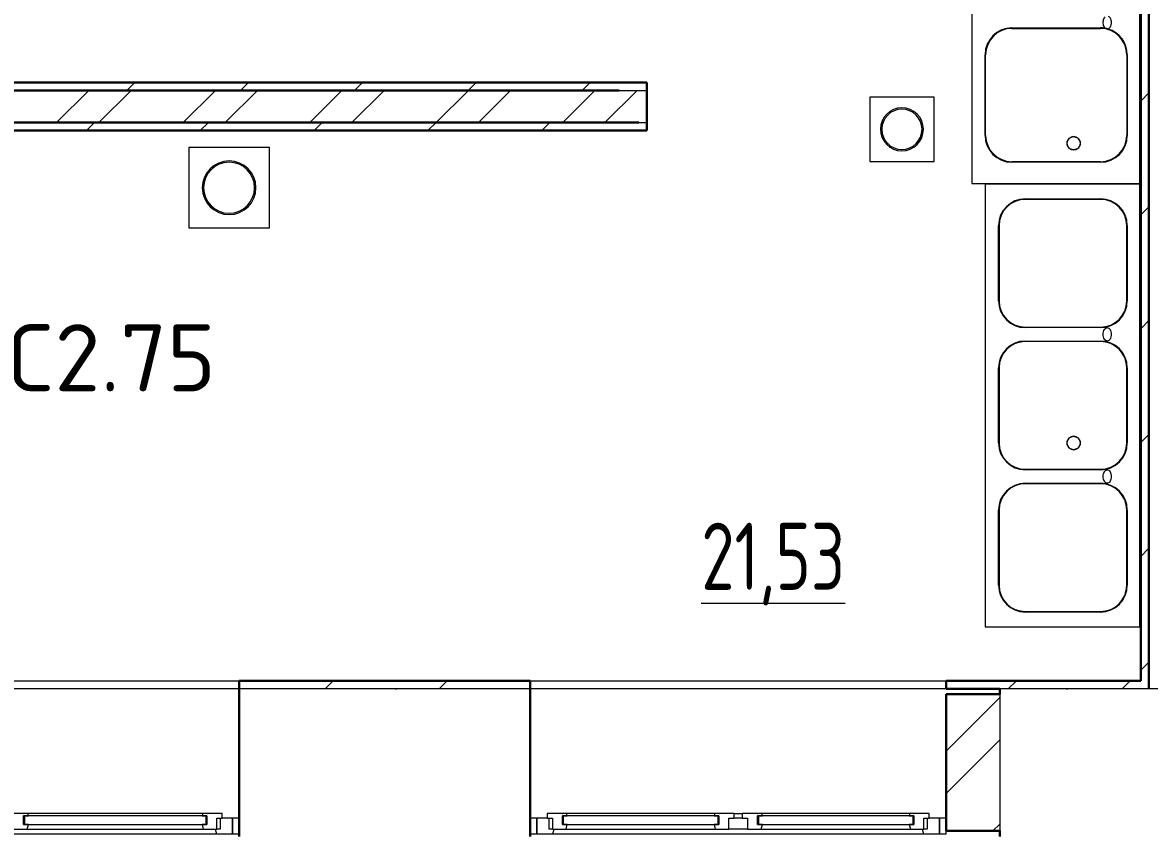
# Model space of a CAD drawing. Header units: millimetres. Extents: x -1073752 to 1436911, y -1379358 to 94781.
# Drawn here: x -1004359 to -1000160, y -882562 to -879536 of the extents above; entities that cross this region are included whole.
import ezdxf
from ezdxf.enums import TextEntityAlignment as Align

# ---------------------------------------------------------------- set-up
doc = ezdxf.new("R2010")
doc.units = ezdxf.units.MM
doc.set_wipeout_variables(frame=1)
doc.linetypes.add('ADSK_Линия сетки', pattern=[25, 20, -2.5, 0, -2.5])
for name, color, linetype, lineweight in [('_ Окна', 7, 'Continuous', 9), ('RC-Прочее_оборудование', 1, 'Continuous', 30), ('Марки помещений', 7, 'Continuous', 20), ('Обобщенные модели', 252, 'Continuous', 18), ('Окна', 7, 'Continuous', 9), ('Оси', 252, 'Continuous', 9), ('Сантехника', 252, 'Continuous', 9), ('Стены внутренние', 7, 'Continuous', 18), ('Стены наружные', 7, 'Continuous', 18), ('Стены штриховка', 7, 'Continuous', 9)]:
    doc.layers.add(name, color=color, linetype=linetype, lineweight=lineweight)
doc.styles.add('GOST Common_3', font='', dxfattribs={"height": 3.5})
doc.styles.add('ISOCPEUR', font='isocpeur.ttf', dxfattribs={"height": 250})
doc.styles.add('RubezhCAD', font='isocpeur.ttf')
doc.styles.get("Standard").update_dxf_attribs({"font": 'arial.ttf'})
doc.styles.get('GOST Common_3').set_extended_font_data('GOST 2.304 type A')

# ---------------------------------------------------------------- blocks, each defined once
blk = doc.blocks.new('1 этаж')
at = {"layer": '_ Окна', "color": 251, "lineweight": 18, "true_color": 0x636466}
for p, q in [((-11944.8, 14991.3), (-12000.8, 14991.3)), ((-11943.8, 14990.3), (-11944.8, 14991.3)), ((-11942.8, 14991.3), (-11943.8, 14990.3)), ((-11943.8, 14950.3), (-11943.8, 14982.3)), ((-11943.8, 14982.3), (-11925.8, 14982.3)), ((-11925.8, 14950.3), (-11943.8, 14950.3)), ((-11928.2, 14991.3), (-11942.8, 14991.3)), ((-11930.4, 14933.3), (-11925.8, 14950.3)), ((-11925.8, 14982.3), (-11928.2, 14991.3)), ((-11276.4, 14991.3), (-11278.8, 14982.3)), ((-11278.8, 14982.3), (-11260.8, 14982.3)), ((-11260.8, 14950.3), (-11278.8, 14950.3)), ((-11278.8, 14950.3), (-11274.2, 14933.3)), ((-11261.8, 14991.3), (-11276.4, 14991.3)), ((-11260.8, 14990.3), (-11261.8, 14991.3)), ((-11259.8, 14991.3), (-11260.8, 14990.3)), ((-11260.8, 14982.3), (-11260.8, 14950.3)), ((-11203.8, 14991.3), (-11259.8, 14991.3)), ((-11223.8, 14933.3), (-11223.8, 14974.3)), ((-11223.8, 14974.3), (-11203.8, 14974.3)), ((-11211.8, 14974.3), (-11211.8, 14933.3)), ((-11203.8, 14974.3), (-11203.8, 14991.3)), ((-11165.8, 14974.3), (-11203.8, 14974.3)), ((-11165.8, 14916.3), (-11165.8, 14974.3)), ((-9992.8, 14974.3), (-10030.8, 14974.3)), ((-10030.8, 14974.3), (-10030.8, 14916.3)), ((-9936.8, 14991.3), (-9992.8, 14991.3)), ((-9992.8, 14991.3), (-9992.8, 14974.3)), ((-9992.8, 14974.3), (-9972.8, 14974.3)), ((-9984.8, 14933.3), (-9984.8, 14974.3)), ((-9972.8, 14974.3), (-9972.8, 14933.3)), ((-9935.8, 14990.3), (-9936.8, 14991.3)), ((-9934.8, 14991.3), (-9935.8, 14990.3)), ((-9935.8, 14950.3), (-9935.8, 14982.3)), ((-9935.8, 14982.3), (-9917.8, 14982.3)), ((-9917.8, 14950.3), (-9935.8, 14950.3)), ((-9920.2, 14991.3), (-9934.8, 14991.3)), ((-9922.4, 14933.3), (-9917.8, 14950.3)), ((-9917.8, 14982.3), (-9920.2, 14991.3)), ((-9368.4, 14991.3), (-9370.8, 14982.3)), ((-9370.8, 14982.3), (-9352.8, 14982.3)), ((-9352.8, 14950.3), (-9370.8, 14950.3)), ((-9370.8, 14950.3), (-9366.2, 14933.3)), ((-9353.8, 14991.3), (-9368.4, 14991.3)), ((-9352.8, 14990.3), (-9353.8, 14991.3)), ((-9351.8, 14991.3), (-9352.8, 14990.3)), ((-9352.8, 14982.3), (-9352.8, 14950.3)), ((-9295.8, 14991.3), (-9351.8, 14991.3)), ((-9315.8, 14933.3), (-9315.8, 14974.3)), ((-9315.8, 14974.3), (-9295.8, 14974.3)), ((-9295.8, 14974.3), (-9295.8, 14991.3)), ((-9209.8, 14991.3), (-9265.8, 14991.3)), ((-9265.8, 14991.3), (-9265.8, 14974.3)), ((-9265.8, 14974.3), (-9245.8, 14974.3)), ((-9245.8, 14974.3), (-9245.8, 14933.3)), ((-9208.8, 14990.3), (-9209.8, 14991.3)), ((-9207.8, 14991.3), (-9208.8, 14990.3)), ((-9208.8, 14950.3), (-9208.8, 14982.3)), ((-9208.8, 14982.3), (-9190.8, 14982.3)), ((-9190.8, 14950.3), (-9208.8, 14950.3)), ((-9193.2, 14991.3), (-9207.8, 14991.3)), ((-9195.4, 14933.3), (-9190.8, 14950.3)), ((-9190.8, 14982.3), (-9193.2, 14991.3)), ((-8641.4, 14991.3), (-8643.8, 14982.3)), ((-8643.8, 14982.3), (-8625.8, 14982.3)), ((-8625.8, 14950.3), (-8643.8, 14950.3)), ((-8643.8, 14950.3), (-8639.2, 14933.3)), ((-8626.8, 14991.3), (-8641.4, 14991.3)), ((-8625.8, 14990.3), (-8626.8, 14991.3)), ((-8624.8, 14991.3), (-8625.8, 14990.3)), ((-8625.8, 14982.3), (-8625.8, 14950.3)), ((-8568.8, 14991.3), (-8624.8, 14991.3)), ((-8588.8, 14933.3), (-8588.8, 14974.3)), ((-8588.8, 14974.3), (-8568.8, 14974.3)), ((-8576.8, 14974.3), (-8576.8, 14933.3)), ((-8568.8, 14974.3), (-8568.8, 14991.3)), ((-8530.8, 14974.3), (-8568.8, 14974.3)), ((-8530.8, 14916.3), (-8530.8, 14974.3)), ((-11980.8, 14933.3), (-11930.4, 14933.3)), ((-11274.2, 14933.3), (-11223.8, 14933.3)), ((-11229.8, 14933.3), (-11225.2, 14916.3)), ((-11225.2, 14916.3), (-11165.8, 14916.3)), ((-11211.8, 14933.3), (-11223.8, 14933.3)), ((-10030.8, 14916.3), (-9971.4, 14916.3)), ((-9972.8, 14933.3), (-9984.8, 14933.3)), ((-9972.8, 14933.3), (-9922.4, 14933.3)), ((-9971.4, 14916.3), (-9966.8, 14933.3)), ((-9366.2, 14933.3), (-9315.8, 14933.3)), ((-9245.8, 14933.3), (-9195.4, 14933.3)), ((-8639.2, 14933.3), (-8588.8, 14933.3)), ((-8594.8, 14933.3), (-8590.2, 14916.3)), ((-8590.2, 14916.3), (-8530.8, 14916.3)), ((-8576.8, 14933.3), (-8588.8, 14933.3))]:
    blk.add_line(p, q, dxfattribs=at)
at = {"layer": '_ Окна', "color": 251, "true_color": 0x636466}
for p, q in [((-11940.8, 14982.3), (-11943.8, 14982.3)), ((-11943.8, 14982.3), (-11943.8, 14950.3)), ((-11943.8, 14950.3), (-11940.8, 14950.3)), ((-11263.8, 14982.3), (-11940.8, 14982.3)), ((-11940.8, 14982.3), (-11940.8, 14950.3)), ((-11940.8, 14950.3), (-11940.8, 14982.3)), ((-11940.8, 14950.3), (-11263.8, 14950.3)), ((-11263.8, 14950.3), (-11263.8, 14982.3)), ((-11263.8, 14982.3), (-11263.8, 14950.3)), ((-11260.8, 14982.3), (-11263.8, 14982.3)), ((-11263.8, 14950.3), (-11260.8, 14950.3)), ((-11260.8, 14950.3), (-11260.8, 14982.3)), ((-11140.8, 14974.3), (-11165.8, 14974.3)), ((-11165.8, 14974.3), (-11165.8, 14916.3)), ((-10030.8, 14974.3), (-10055.8, 14974.3)), ((-10030.8, 14916.3), (-10030.8, 14974.3)), ((-9932.8, 14982.3), (-9935.8, 14982.3)), ((-9935.8, 14982.3), (-9935.8, 14950.3)), ((-9935.8, 14950.3), (-9932.8, 14950.3)), ((-9355.8, 14982.3), (-9932.8, 14982.3)), ((-9932.8, 14982.3), (-9932.8, 14950.3)), ((-9932.8, 14950.3), (-9932.8, 14982.3)), ((-9932.8, 14950.3), (-9355.8, 14950.3)), ((-9355.8, 14950.3), (-9355.8, 14982.3)), ((-9355.8, 14982.3), (-9355.8, 14950.3)), ((-9352.8, 14982.3), (-9355.8, 14982.3)), ((-9355.8, 14950.3), (-9352.8, 14950.3)), ((-9352.8, 14950.3), (-9352.8, 14982.3)), ((-9205.8, 14982.3), (-9208.8, 14982.3)), ((-9208.8, 14982.3), (-9208.8, 14950.3)), ((-9208.8, 14950.3), (-9205.8, 14950.3)), ((-8628.8, 14982.3), (-9205.8, 14982.3)), ((-9205.8, 14982.3), (-9205.8, 14950.3)), ((-9205.8, 14950.3), (-9205.8, 14982.3)), ((-9205.8, 14950.3), (-8628.8, 14950.3)), ((-8628.8, 14950.3), (-8628.8, 14982.3)), ((-8628.8, 14982.3), (-8628.8, 14950.3)), ((-8625.8, 14982.3), (-8628.8, 14982.3)), ((-8628.8, 14950.3), (-8625.8, 14950.3)), ((-8625.8, 14950.3), (-8625.8, 14982.3)), ((-8505.8, 14974.3), (-8530.8, 14974.3)), ((-8530.8, 14974.3), (-8530.8, 14916.3)), ((-11165.8, 14916.3), (-11140.8, 14916.3)), ((-10055.8, 14916.3), (-10030.8, 14916.3)), ((-8530.8, 14916.3), (-8505.8, 14916.3)), ((-8505.8, 14916.3), (-8505.8, 14926.3))]:
    blk.add_line(p, q, dxfattribs=at)
at = {"layer": 'Обобщенные модели', "color": 251, "lineweight": 9, "true_color": 0x636466}
for p, q in [((-8044.9, 17509.7), (-8030.8, 17514.3)), ((-8030.8, 17514.3), (-8016.7, 17509.7)), ((-8054.6, 17481.9), (-8054.6, 17496.6)), ((-8054.2, 17497.5), (-8045.9, 17508.9)), ((-8045.9, 17469.6), (-8054.2, 17481.1)), ((-8015.7, 17508.9), (-8007.4, 17497.5)), ((-8007.4, 17481.1), (-8015.7, 17469.6)), ((-8007, 17496.6), (-8007, 17481.9)), ((-8030.8, 17464.3), (-8044.9, 17468.9)), ((-8016.7, 17468.9), (-8030.8, 17464.3)), ((-8054.6, 16364.9), (-8054.6, 16379.6)), ((-8054.2, 16380.5), (-8045.9, 16391.9)), ((-8044.9, 16392.7), (-8030.8, 16397.3)), ((-8030.8, 16397.3), (-8016.7, 16392.7)), ((-8015.7, 16391.9), (-8007.4, 16380.5)), ((-8007, 16379.6), (-8007, 16364.9)), ((-8045.9, 16352.6), (-8054.2, 16364.1)), ((-8030.8, 16347.3), (-8044.9, 16351.9)), ((-8016.7, 16351.9), (-8030.8, 16347.3)), ((-8007.4, 16364.1), (-8015.7, 16352.6))]:
    blk.add_line(p, q, dxfattribs=at)
at = {"layer": 'Окна', "color": 251, "true_color": 0x636466}
for p, q in [((-11942.8, 14991.3), (-11944.8, 14991.3)), ((-11276.4, 14991.3), (-11928.2, 14991.3)), ((-11259.8, 14991.3), (-11261.8, 14991.3)), ((-9934.8, 14991.3), (-9936.8, 14991.3)), ((-9368.4, 14991.3), (-9920.2, 14991.3)), ((-9351.8, 14991.3), (-9353.8, 14991.3)), ((-9295.8, 14991.3), (-9265.8, 14991.3)), ((-9265.8, 14974.3), (-9295.8, 14974.3)), ((-9207.8, 14991.3), (-9209.8, 14991.3)), ((-8641.4, 14991.3), (-9193.2, 14991.3)), ((-8624.8, 14991.3), (-8626.8, 14991.3)), ((-12806.4, 14916.3), (-11225.2, 14916.3)), ((-11930.4, 14933.3), (-11274.2, 14933.3)), ((-9971.4, 14916.3), (-8590.2, 14916.3)), ((-9922.4, 14933.3), (-9366.2, 14933.3)), ((-9245.8, 14933.3), (-9315.8, 14933.3)), ((-9195.4, 14933.3), (-8639.2, 14933.3))]:
    blk.add_line(p, q, dxfattribs=at)
at = {"layer": 'Оси', "color": 251, "linetype": 'ADSK_Линия сетки', "ltscale": 100, "true_color": 0x636466}
blk.add_line((-805.8, 15456.3), (-72528.1, 15456.3), dxfattribs=at)
at = {"layer": 'Сантехника', "color": 251, "true_color": 0x636466}
for p, q in [((-8410.8, 18539.3), (-8410.8, 17339.3)), ((-7785.8, 18539.3), (-7785.8, 17339.3)), ((-8260.8, 17919.3), (-7930.8, 17919.3)), ((-8260.8, 17917.3), (-7930.8, 17917.3)), ((-8360.8, 17518.6), (-8360.8, 17819.3)), ((-8358.8, 17518.6), (-8358.8, 17819.3)), ((-7832.8, 17819.3), (-7832.8, 17518.6)), ((-7830.8, 17819.3), (-7830.8, 17518.6)), ((-8550.8, 17661.3), (-8790.8, 17661.3)), ((-8790.8, 17661.3), (-8790.8, 17421.3)), ((-8550.8, 17421.3), (-8550.8, 17661.3)), ((-11328, 17473.6), (-11328, 17173.6)), ((-11028, 17473.6), (-11328, 17473.6)), ((-11028, 17173.6), (-11028, 17473.6)), ((-8790.8, 17421.3), (-8550.8, 17421.3)), ((-7930.8, 17420.6), (-8260.8, 17420.6)), ((-7930.8, 17418.6), (-8260.8, 17418.6)), ((-8410.8, 17339.3), (-7785.8, 17339.3)), ((-8360.8, 17337.3), (-8360.8, 15687.3)), ((-7785.8, 17337.3), (-8360.8, 17337.3)), ((-7780.8, 17339.3), (-7785.8, 17339.3)), ((-7785.8, 17337.3), (-7785.8, 15687.3)), ((-7785.8, 17337.3), (-7780.8, 17337.3)), ((-8210.8, 17282.3), (-7930.8, 17282.3)), ((-7930.8, 17280.3), (-8210.8, 17280.3)), ((-8310.8, 16902.3), (-8310.8, 17182.3)), ((-8308.8, 17182.3), (-8308.8, 16902.3)), ((-7832.8, 16902.3), (-7832.8, 17182.3)), ((-7830.8, 17182.3), (-7830.8, 16902.3)), ((-11328, 17173.6), (-11028, 17173.6)), ((-8210.8, 16804.3), (-7930.8, 16804.3)), ((-7930.8, 16802.3), (-8210.8, 16802.3)), ((-8210.8, 16752.3), (-7930.8, 16752.3)), ((-7930.8, 16750.3), (-8210.8, 16750.3)), ((-8310.8, 16372.3), (-8310.8, 16652.3)), ((-8308.8, 16652.3), (-8308.8, 16372.3)), ((-7832.8, 16372.3), (-7832.8, 16652.3)), ((-7830.8, 16652.3), (-7830.8, 16372.3)), ((-8210.8, 16274.3), (-7930.8, 16274.3)), ((-7930.8, 16272.3), (-8210.8, 16272.3)), ((-8210.8, 16222.3), (-7930.8, 16222.3)), ((-7930.8, 16220.3), (-8210.8, 16220.3)), ((-8310.8, 15842.3), (-8310.8, 16122.3)), ((-8308.8, 16122.3), (-8308.8, 15842.3)), ((-7832.8, 15842.3), (-7832.8, 16122.3)), ((-7830.8, 16122.3), (-7830.8, 15842.3)), ((-8210.8, 15744.3), (-7930.8, 15744.3)), ((-7930.8, 15742.3), (-8210.8, 15742.3)), ((-8360.8, 15687.3), (-7785.8, 15687.3)), ((-7780.8, 15687.3), (-7785.8, 15687.3))]:
    blk.add_line(p, q, dxfattribs=at)
at = {"layer": 'Сантехника', "color": 251, "true_color": 0x636466, "flags": 128}
for points in [[(-7913.4, 17917.7), (-7915.7, 17920.5), (-7917.7, 17923.9), (-7919.2, 17927.9), (-7920.2, 17932.3), (-7920.7, 17936.9), (-7920.7, 17941.6), (-7920.2, 17946.2), (-7919.2, 17950.6), (-7917.7, 17954.6), (-7915.7, 17958), (-7913.4, 17960.8)], [(-7902.1, 17963.5), (-7899.4, 17961.9), (-7897, 17959.5), (-7894.9, 17956.4), (-7893.1, 17952.7), (-7891.9, 17948.5), (-7891.1, 17944), (-7890.8, 17939.3), (-7891.1, 17934.6), (-7891.9, 17930.1), (-7893.1, 17925.9), (-7894.9, 17922.2), (-7897, 17919), (-7899.4, 17916.6), (-7902.1, 17915.1)], [(-7905.8, 16752.3), (-7908.7, 16752.7), (-7911.5, 16754.2), (-7914.1, 16756.5), (-7916.4, 16759.6), (-7918.3, 16763.4), (-7919.7, 16767.7), (-7920.5, 16772.4), (-7920.8, 16777.3), (-7920.5, 16782.1), (-7919.7, 16786.8), (-7918.3, 16791.2), (-7916.4, 16794.9), (-7914.1, 16798.1), (-7911.5, 16800.4), (-7908.7, 16801.8), (-7905.8, 16802.3)], [(-7905.8, 16802.3), (-7902.9, 16801.8), (-7900.1, 16800.4), (-7897.5, 16798.1), (-7895.2, 16794.9), (-7893.3, 16791.2), (-7891.9, 16786.8), (-7891.1, 16782.1), (-7890.8, 16777.3), (-7891.1, 16772.4), (-7891.9, 16767.7), (-7893.3, 16763.4), (-7895.2, 16759.6), (-7897.5, 16756.5), (-7900.1, 16754.2), (-7902.9, 16752.7), (-7905.8, 16752.3)], [(-7905.8, 16222.3), (-7908.7, 16222.7), (-7911.5, 16224.2), (-7914.1, 16226.5), (-7916.4, 16229.6), (-7918.3, 16233.4), (-7919.7, 16237.7), (-7920.5, 16242.4), (-7920.8, 16247.3), (-7920.5, 16252.1), (-7919.7, 16256.8), (-7918.3, 16261.2), (-7916.4, 16264.9), (-7914.1, 16268.1), (-7911.5, 16270.4), (-7908.7, 16271.8), (-7905.8, 16272.3)], [(-7905.8, 16272.3), (-7902.9, 16271.8), (-7900.1, 16270.4), (-7897.5, 16268.1), (-7895.2, 16264.9), (-7893.3, 16261.2), (-7891.9, 16256.8), (-7891.1, 16252.1), (-7890.8, 16247.3), (-7891.1, 16242.4), (-7891.9, 16237.7), (-7893.3, 16233.4), (-7895.2, 16229.6), (-7897.5, 16226.5), (-7900.1, 16224.2), (-7902.9, 16222.7), (-7905.8, 16222.3)]]:
    blk.add_lwpolyline(points, dxfattribs=at)
at = {"layer": 'Сантехника', "color": 251, "true_color": 0x636466}
for centre, radius, start, end in [((-8260.8, 17819.3), 100, 90, 180), ((-8260.8, 17819.3), 98, 90, 180), ((-7930.8, 17819.3), 100, 79.9998, 90), ((-7930.8, 17819.3), 98, 0, 90), ((-7930.8, 17819.3), 100, 73.3046, 79.9998), ((-7930.8, 17819.3), 100, 0, 73.3046), ((-8670.8, 17541.3), 80, 0, 180), ((-8670.8, 17541.3), 75, 0, 180), ((-8670.8, 17541.3), 75, 109.9712, 115.0288), ((-8670.8, 17541.3), 75, 64.9712, 70.0288), ((-8670.8, 17541.3), 75, 154.9712, 160.0288), ((-8670.8, 17541.3), 75, 19.9712, 25.0288), ((-8670.8, 17541.3), 80, 180, 0), ((-8670.8, 17541.3), 75, 180, 0), ((-8670.8, 17541.3), 75, 199.9712, 205.0288), ((-8670.8, 17541.3), 75, 334.9712, 340.0288), ((-8260.8, 17518.6), 100, 180, 270), ((-8260.8, 17518.6), 98, 180, 270), ((-8030.8, 17489.3), 25, 90, 270), ((-8030.8, 17489.3), 25, 270, 90), ((-7930.8, 17518.6), 100, 270, 0), ((-7930.8, 17518.6), 98, 270, 0), ((-8670.8, 17541.3), 75, 244.9712, 250.0288), ((-8670.8, 17541.3), 75, 289.9712, 295.0288), ((-11178, 17323.6), 100, 90, 270), ((-11178, 17323.6), 95, 90, 270), ((-11178, 17323.6), 95, 126.6454, 132.023), ((-11178, 17323.6), 95, 107.977, 113.3546), ((-11178, 17323.6), 100, 270, 90), ((-11178, 17323.6), 95, 270, 90), ((-11178, 17323.6), 95, 66.6454, 72.023), ((-11178, 17323.6), 95, 47.977, 53.3546), ((-11178, 17323.6), 95, 167.977, 173.3546), ((-11178, 17323.6), 95, 186.6454, 192.023), ((-11178, 17323.6), 95, 6.6454, 12.023), ((-11178, 17323.6), 95, 347.977, 353.3546), ((-8210.8, 17182.3), 100, 90, 180), ((-8210.8, 17182.3), 98, 90, 180), ((-7930.8, 17182.3), 100, 0, 90), ((-7930.8, 17182.3), 98, 0, 90), ((-11178, 17323.6), 95, 227.977, 233.3546), ((-11178, 17323.6), 95, 246.6454, 252.023), ((-11178, 17323.6), 95, 287.977, 293.3546), ((-11178, 17323.6), 95, 306.6454, 312.023), ((-8210.8, 16902.3), 100, 180, 270), ((-8210.8, 16902.3), 98, 180, 270), ((-7930.8, 16902.3), 100, 270, 0), ((-7930.8, 16902.3), 98, 270, 0), ((-8210.8, 16652.3), 100, 90, 180), ((-8210.8, 16652.3), 98, 90, 180), ((-7930.8, 16652.3), 100, 0, 90), ((-7930.8, 16652.3), 98, 0, 90), ((-8030.8, 16372.3), 25, 90, 270), ((-8030.8, 16372.3), 25, 270, 90), ((-8210.8, 16372.3), 100, 180, 270), ((-8210.8, 16372.3), 98, 180, 270), ((-7930.8, 16372.3), 98, 270, 0), ((-7930.8, 16372.3), 100, 270, 0), ((-8210.8, 16122.3), 100, 90, 180), ((-8210.8, 16122.3), 98, 90, 180), ((-7930.8, 16122.3), 100, 0, 90), ((-7930.8, 16122.3), 98, 0, 90), ((-8210.8, 15842.3), 100, 180, 270), ((-8210.8, 15842.3), 98, 180, 270), ((-7930.8, 15842.3), 98, 270, 0), ((-7930.8, 15842.3), 100, 270, 0)]:
    blk.add_arc(centre, radius, start, end, dxfattribs=at)
at = {"layer": 'Стены внутренние', "color": 251, "lineweight": 30, "true_color": 0x636466}
for p, q in [((-11140.8, 15456.3), (-11140.8, 14906.3)), ((-10055.8, 14906.3), (-10055.8, 15456.3)), ((-8305.8, 15456.3), (-8305.8, 15436.3)), ((-8305.8, 14926.3), (-8305.8, 14906.3))]:
    blk.add_line(p, q, dxfattribs=at)
at = {"layer": 'Стены внутренние', "color": 251, "true_color": 0x636466}
for p, q in [((-10055.8, 15456.3), (-11140.8, 15456.3)), ((-7750.8, 15456.3), (-8305.8, 15456.3)), ((-8305.8, 15436.3), (-8305.8, 14926.3))]:
    blk.add_line(p, q, dxfattribs=at)
at = {"layer": 'Стены наружные', "color": 251, "lineweight": 30, "true_color": 0x636466}
for p, q in [((-7750.8, 15456.3), (-7750.8, 19531.3)), ((-7780.8, 19351.3), (-7780.8, 15486.3)), ((-9725, 17686.3), (-13450.8, 17686.3)), ((-9620.8, 17716.3), (-13420.8, 17716.3)), ((-9620.8, 17536.3), (-9620.8, 17716.3)), ((-13450.8, 17566.3), (-9650.8, 17566.3)), ((-13420.8, 17536.3), (-9620.8, 17536.3)), ((-10055.8, 15486.3), (-11140.8, 15486.3)), ((-11140.8, 15486.3), (-11140.8, 15456.3)), ((-10055.8, 15456.3), (-10055.8, 15486.3)), ((-7780.8, 15486.3), (-8505.8, 15486.3)), ((-8505.8, 15486.3), (-8505.8, 15456.3)), ((-8505.8, 15456.3), (-8305.8, 15456.3)), ((-8305.8, 15436.3), (-8505.8, 15436.3)), ((-8505.8, 15436.3), (-8505.8, 14926.3)), ((-8505.8, 14926.3), (-8305.8, 14926.3))]:
    blk.add_line(p, q, dxfattribs=at)
at = {"layer": 'Стены наружные', "color": 251, "linetype": 'Continuous', "lineweight": 9, "true_color": 0x636466}
for p, q in [((-11820.8, 17566.3), (-11700.8, 17686.3)), ((-11663.6, 17566.3), (-11543.6, 17686.3)), ((-11559.7, 17686.3), (-11529.7, 17716.3)), ((-11349.3, 17566.3), (-11229.3, 17686.3)), ((-11192.2, 17566.3), (-11072.2, 17686.3)), ((-11135.4, 17686.3), (-11105.4, 17716.3)), ((-10877.8, 17566.3), (-10757.8, 17686.3)), ((-10720.7, 17566.3), (-10600.7, 17686.3)), ((-10711.2, 17686.3), (-10681.2, 17716.3)), ((-10406.4, 17566.3), (-10286.4, 17686.3)), ((-10286.9, 17686.3), (-10256.9, 17716.3)), ((-10249.2, 17566.3), (-10129.2, 17686.3)), ((-9934.9, 17566.3), (-9814.9, 17686.3)), ((-9862.7, 17686.3), (-9832.7, 17716.3)), ((-9777.8, 17566.3), (-9657.8, 17686.3)), ((-7780.8, 17646.8), (-7750.8, 17676.8)), ((-11709.7, 17536.3), (-11679.7, 17566.3)), ((-11285.4, 17536.3), (-11255.4, 17566.3)), ((-10861.2, 17536.3), (-10831.2, 17566.3)), ((-10436.9, 17536.3), (-10406.9, 17566.3)), ((-10012.7, 17536.3), (-9982.7, 17566.3)), ((-7780.8, 17222.5), (-7750.8, 17252.5)), ((-7780.8, 16798.3), (-7750.8, 16828.3)), ((-7780.8, 16374), (-7750.8, 16404)), ((-7780.8, 15949.7), (-7750.8, 15979.7)), ((-7780.8, 15525.5), (-7750.8, 15555.5)), ((-10819.9, 15456.3), (-10789.9, 15486.3)), ((-10395.6, 15456.3), (-10365.6, 15486.3)), ((-8274.3, 15456.3), (-8244.3, 15486.3)), ((-7850, 15456.3), (-7820, 15486.3)), ((-8505.8, 15223.7), (-8305.8, 15423.7)), ((-8505.8, 15066.5), (-8305.8, 15266.5)), ((-8331.7, 14926.3), (-8305.8, 14952.2))]:
    blk.add_line(p, q, dxfattribs=at)
at = {"layer": 'Стены наружные', "color": 251, "true_color": 0x636466}
for p, q in [((-12890.8, 15486.3), (-11140.8, 15486.3)), ((-10055.8, 15486.3), (-8505.8, 15486.3))]:
    blk.add_line(p, q, dxfattribs=at)
at = {"layer": 'Стены штриховка', "color": 251, "true_color": 0x636466}
for p, q in [((-9725, 17686.3), (-9620.8, 17686.3)), ((-9650.8, 17566.3), (-9620.8, 17566.3))]:
    blk.add_line(p, q, dxfattribs=at)
at = {"layer": 'Марки помещений', "color": 251, "true_color": 0x636466, "style": 'GOST Common_3', "width": 0.9}
blk.add_text('%%U21,53', height=250, dxfattribs=at).set_placement((-9418.5, 15825))
blk = doc.blocks.new('РМ1')
at = {"layer": 'RC-Прочее_оборудование'}
blk.add_point((0, 0), dxfattribs=at)
blk.add_attdef('PSTN', text='', height=2.5, dxfattribs=at).set_placement((5.721, 2.541), align=Align.BOTTOM_CENTER)
blk.add_wipeout([(4.999, 2.501), (4.999, -2.501), (-4.999, -2.501), (-4.999, 2.501)]).dxf.layer = 'RC-Прочее_оборудование'
blk.add_wipeout([(-4.999, -2.501), (-4.999, 2.501), (4.999, 2.501), (4.999, -2.501)]).dxf.layer = 'RC-Прочее_оборудование'
for p, q in [((-4.999, 2.501), (4.999, 2.501)), ((-4.999, -2.501), (-4.999, 2.501)), ((-4.999, 2.501), (-4.999, 2.501)), ((4.999, 2.501), (4.999, -2.501)), ((4.999, -2.501), (-4.999, -2.501))]:
    blk.add_line(p, q, dxfattribs=at)
at = {"layer": 'RC-Прочее_оборудование', "ltscale": 100, "style": 'ISOCPEUR', "width": 0.9}
blk.add_text('РМ-1', height=2.5, dxfattribs=at).set_placement((0.001, -0.001), align=Align.MIDDLE)

msp = doc.modelspace()

# ---------------------------------------------------------------- block references
msp.add_blockref('1 этаж', (-992411.4, -897475.7))

# ---------------------------------------------------------------- next in the draw order: block references
ref = msp.add_blockref('РМ1', (-1005351, -880742.2), dxfattribs=dict(xscale=100, yscale=100, zscale=100))
ref.add_attrib('PSTN', '1SC2.75', dxfattribs={"layer": 'RC-Прочее_оборудование', "color": 0, "height": 250, "style": 'RubezhCAD'}).set_placement((-1004190.3, -880660.8), align=Align.TOP_CENTER)

doc.saveas('drawing.dxf')
